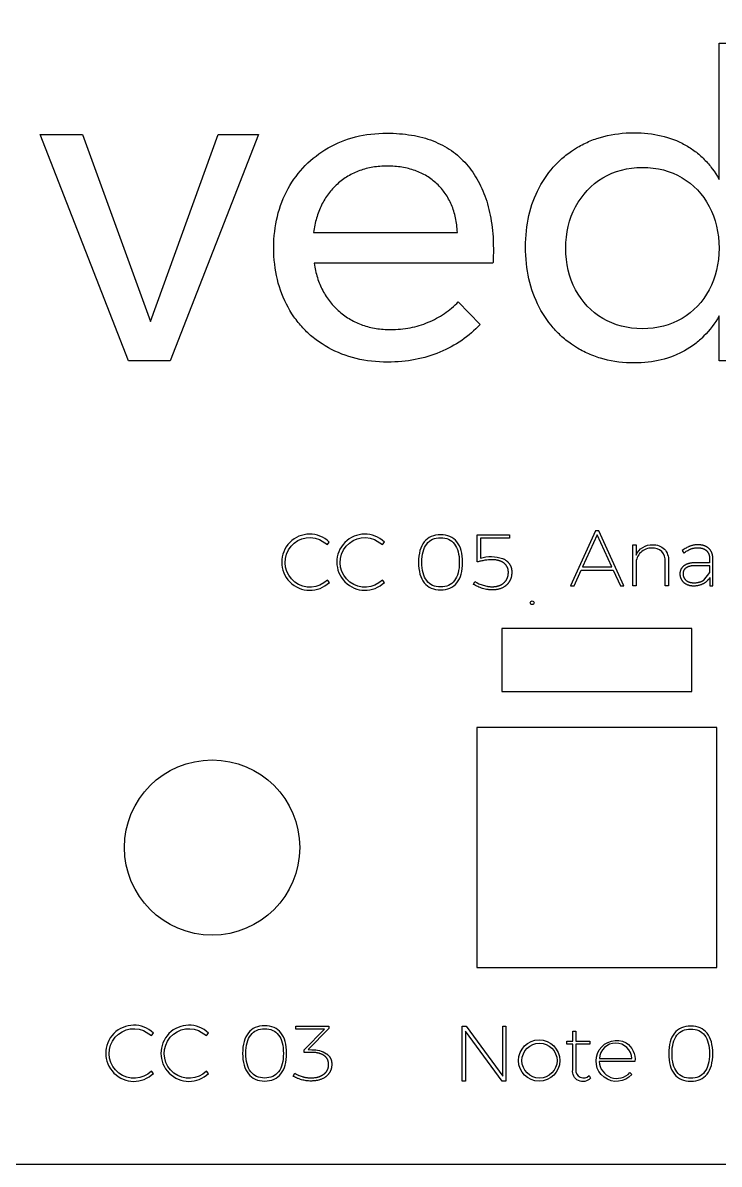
# Model space of a CAD drawing. Header units: millimetres. Extents: x -1043 to -744, y -1370 to -1206.
# Drawn here: x -864.03 to -836.22, y -1370.34 to -1324.73 of the extents above; entities that cross this region are included whole.
import ezdxf

# ---------------------------------------------------------------- set-up
doc = ezdxf.new("R2010")
doc.units = ezdxf.units.MM
doc.header["$MEASUREMENT"] = 0
doc.layers.add('Electronics$CUT3', color=178, linetype='Continuous', true_color=0x000000)
doc.layers.add('Electronics$ENGRAVE1', color=5, linetype='Continuous', true_color=0x0000ff)

msp = doc.modelspace()

# ---------------------------------------------------------------- linework, layer by layer
at = {"layer": 'Electronics$CUT3'}
msp.add_lwpolyline([(-1043.298, -1226.5), (-1043.298, -1350.336, 0.414214), (-1023.298, -1370.336), (-764.298, -1370.336, 0.414214), (-744.298, -1350.336), (-744.298, -1226.5, 0.414214), (-764.298, -1206.5), (-771.298, -1206.5, 0.414214), (-781.298, -1216.5, -0.414214), (-791.298, -1226.5), (-996.298, -1226.5, -0.414214), (-1006.298, -1216.5, 0.414214), (-1016.298, -1206.5), (-1023.298, -1206.5, 0.414214)], format="xyb", close=True, dxfattribs=at)
msp.add_lwpolyline([(-1043.298, -1226.5), (-1043.298, -1350.336, 0.414214), (-1023.298, -1370.336), (-764.298, -1370.336, 0.414214), (-744.298, -1350.336), (-744.298, -1226.5, 0.414214), (-764.298, -1206.5), (-771.298, -1206.5, 0.414214), (-781.298, -1216.5, -0.414214), (-791.298, -1226.5), (-996.298, -1226.5, -0.414214), (-1006.298, -1216.5, 0.414214), (-1016.298, -1206.5), (-1023.298, -1206.5, 0.414214)], format="xyb", close=True, dxfattribs=at)
for points in [[(-844.899, -1351.445), (-837.311, -1351.445), (-837.311, -1348.937), (-844.899, -1348.937)], [(-845.9, -1362.478), (-836.311, -1362.478), (-836.311, -1352.89), (-845.9, -1352.89)]]:
    msp.add_lwpolyline(points, close=True, dxfattribs=at)
for centre, radius in [((-843.691, -1347.902, -12.989), 0.0755), ((-856.472, -1357.684), 3.5)]:
    msp.add_circle(centre, radius, dxfattribs=at)
at = {"layer": 'Electronics$ENGRAVE1'}
msp.add_lwpolyline([(-834.636, -1338.234), (-836.226, -1338.234), (-836.226, -1336.439), (-836.292, -1336.551), (-836.36, -1336.659), (-836.431, -1336.764), (-836.505, -1336.866), (-836.581, -1336.965), (-836.66, -1337.06), (-836.742, -1337.152), (-836.827, -1337.241), (-836.914, -1337.326), (-836.959, -1337.368), (-837.004, -1337.408), (-837.05, -1337.448), (-837.097, -1337.487), (-837.145, -1337.525), (-837.193, -1337.563), (-837.291, -1337.635), (-837.392, -1337.704), (-837.496, -1337.77), (-837.603, -1337.833), (-837.657, -1337.863), (-837.712, -1337.892), (-837.767, -1337.92), (-837.823, -1337.947), (-837.879, -1337.973), (-837.936, -1337.998), (-838.052, -1338.046), (-838.17, -1338.09), (-838.29, -1338.13), (-838.412, -1338.166), (-838.536, -1338.198), (-838.663, -1338.227), (-838.792, -1338.251), (-838.923, -1338.272), (-839.056, -1338.289), (-839.192, -1338.303), (-839.33, -1338.312), (-839.469, -1338.318), (-839.611, -1338.32), (-839.771, -1338.318), (-839.927, -1338.311), (-840.082, -1338.299), (-840.234, -1338.283), (-840.384, -1338.262), (-840.531, -1338.237), (-840.676, -1338.207), (-840.819, -1338.172), (-840.959, -1338.133), (-841.029, -1338.112), (-841.097, -1338.089), (-841.166, -1338.066), (-841.233, -1338.041), (-841.3, -1338.015), (-841.367, -1337.988), (-841.432, -1337.96), (-841.498, -1337.93), (-841.562, -1337.9), (-841.626, -1337.868), (-841.69, -1337.835), (-841.753, -1337.801), (-841.815, -1337.766), (-841.877, -1337.73), (-841.998, -1337.654), (-842.116, -1337.575), (-842.23, -1337.493), (-842.286, -1337.45), (-842.341, -1337.406), (-842.395, -1337.362), (-842.449, -1337.316), (-842.501, -1337.27), (-842.553, -1337.223), (-842.604, -1337.175), (-842.654, -1337.126), (-842.703, -1337.076), (-842.751, -1337.025), (-842.798, -1336.973), (-842.845, -1336.92), (-842.891, -1336.867), (-842.935, -1336.812), (-843.023, -1336.701), (-843.106, -1336.586), (-843.187, -1336.467), (-843.264, -1336.344), (-843.337, -1336.218), (-843.407, -1336.089), (-843.473, -1335.956), (-843.535, -1335.821), (-843.593, -1335.684), (-843.646, -1335.544), (-843.696, -1335.402), (-843.741, -1335.258), (-843.781, -1335.111), (-843.817, -1334.962), (-843.85, -1334.811), (-843.877, -1334.657), (-843.901, -1334.501), (-843.92, -1334.343), (-843.935, -1334.182), (-843.946, -1334.019), (-843.952, -1333.854), (-843.954, -1333.686), (-843.952, -1333.521), (-843.946, -1333.358), (-843.935, -1333.197), (-843.92, -1333.038), (-843.901, -1332.882), (-843.877, -1332.728), (-843.85, -1332.577), (-843.817, -1332.428), (-843.781, -1332.281), (-843.741, -1332.136), (-843.696, -1331.994), (-843.646, -1331.854), (-843.593, -1331.717), (-843.535, -1331.582), (-843.473, -1331.449), (-843.407, -1331.318), (-843.337, -1331.191), (-843.264, -1331.067), (-843.187, -1330.947), (-843.106, -1330.83), (-843.023, -1330.716), (-842.935, -1330.606), (-842.891, -1330.553), (-842.845, -1330.5), (-842.798, -1330.448), (-842.751, -1330.397), (-842.703, -1330.347), (-842.654, -1330.298), (-842.604, -1330.25), (-842.553, -1330.202), (-842.501, -1330.156), (-842.449, -1330.11), (-842.395, -1330.066), (-842.341, -1330.022), (-842.286, -1329.979), (-842.23, -1329.937), (-842.116, -1329.855), (-841.998, -1329.777), (-841.877, -1329.703), (-841.815, -1329.667), (-841.753, -1329.632), (-841.69, -1329.599), (-841.627, -1329.567), (-841.563, -1329.535), (-841.498, -1329.505), (-841.433, -1329.476), (-841.368, -1329.448), (-841.302, -1329.422), (-841.235, -1329.396), (-841.168, -1329.372), (-841.1, -1329.349), (-840.963, -1329.305), (-840.823, -1329.267), (-840.682, -1329.233), (-840.538, -1329.203), (-840.392, -1329.178), (-840.244, -1329.158), (-840.093, -1329.142), (-839.94, -1329.131), (-839.786, -1329.124), (-839.629, -1329.121), (-839.484, -1329.123), (-839.342, -1329.129), (-839.203, -1329.138), (-839.065, -1329.151), (-838.93, -1329.168), (-838.797, -1329.189), (-838.667, -1329.213), (-838.539, -1329.241), (-838.413, -1329.273), (-838.289, -1329.308), (-838.167, -1329.348), (-838.048, -1329.391), (-837.931, -1329.437), (-837.817, -1329.488), (-837.704, -1329.542), (-837.649, -1329.571), (-837.594, -1329.6), (-837.54, -1329.631), (-837.486, -1329.662), (-837.434, -1329.694), (-837.382, -1329.727), (-837.331, -1329.76), (-837.28, -1329.795), (-837.23, -1329.83), (-837.182, -1329.866), (-837.133, -1329.903), (-837.086, -1329.941), (-837.039, -1329.98), (-836.993, -1330.019), (-836.948, -1330.06), (-836.903, -1330.101), (-836.859, -1330.143), (-836.816, -1330.186), (-836.774, -1330.229), (-836.732, -1330.274), (-836.691, -1330.319), (-836.651, -1330.366), (-836.612, -1330.413), (-836.573, -1330.46), (-836.535, -1330.509), (-836.498, -1330.559), (-836.425, -1330.66), (-836.356, -1330.765), (-836.29, -1330.873), (-836.226, -1330.985), (-836.226, -1325.548), (-834.636, -1325.548)], dxfattribs=at)
for points in [[(-863.343, -1329.19), (-861.65, -1329.19), (-858.932, -1336.661), (-856.23, -1329.19), (-854.623, -1329.19), (-858.145, -1338.234), (-859.804, -1338.234)], [(-846.314, -1330.378), (-846.247, -1330.457), (-846.183, -1330.537), (-846.121, -1330.619), (-846.061, -1330.703), (-846.003, -1330.789), (-845.948, -1330.877), (-845.894, -1330.967), (-845.842, -1331.058), (-845.793, -1331.152), (-845.746, -1331.247), (-845.7, -1331.344), (-845.657, -1331.444), (-845.616, -1331.545), (-845.577, -1331.648), (-845.541, -1331.752), (-845.506, -1331.859), (-845.473, -1331.968), (-845.443, -1332.078), (-845.414, -1332.191), (-845.388, -1332.305), (-845.364, -1332.421), (-845.342, -1332.539), (-845.322, -1332.659), (-845.304, -1332.781), (-845.288, -1332.905), (-845.274, -1333.03), (-845.263, -1333.158), (-845.253, -1333.287), (-845.241, -1333.551), (-845.237, -1333.823), (-845.241, -1334.122), (-845.246, -1334.24), (-845.25, -1334.291), (-845.254, -1334.336), (-852.4, -1334.336), (-852.388, -1334.412), (-852.374, -1334.486), (-852.359, -1334.559), (-852.343, -1334.632), (-852.326, -1334.703), (-852.307, -1334.774), (-852.287, -1334.844), (-852.266, -1334.912), (-852.244, -1334.98), (-852.22, -1335.046), (-852.195, -1335.112), (-852.169, -1335.177), (-852.142, -1335.241), (-852.113, -1335.303), (-852.083, -1335.365), (-852.052, -1335.426), (-852.02, -1335.486), (-851.986, -1335.545), (-851.951, -1335.603), (-851.915, -1335.66), (-851.877, -1335.716), (-851.839, -1335.771), (-851.799, -1335.825), (-851.758, -1335.878), (-851.715, -1335.93), (-851.672, -1335.981), (-851.627, -1336.032), (-851.58, -1336.081), (-851.533, -1336.129), (-851.484, -1336.176), (-851.434, -1336.223), (-851.383, -1336.268), (-851.331, -1336.312), (-851.278, -1336.355), (-851.224, -1336.397), (-851.17, -1336.436), (-851.115, -1336.475), (-851.059, -1336.512), (-851.002, -1336.548), (-850.944, -1336.582), (-850.886, -1336.615), (-850.827, -1336.647), (-850.768, -1336.677), (-850.707, -1336.706), (-850.646, -1336.733), (-850.584, -1336.759), (-850.521, -1336.784), (-850.458, -1336.807), (-850.393, -1336.829), (-850.328, -1336.849), (-850.263, -1336.868), (-850.196, -1336.885), (-850.129, -1336.901), (-850.061, -1336.916), (-849.992, -1336.929), (-849.923, -1336.941), (-849.853, -1336.952), (-849.782, -1336.961), (-849.71, -1336.969), (-849.637, -1336.975), (-849.564, -1336.98), (-849.49, -1336.983), (-849.415, -1336.986), (-849.34, -1336.986), (-849.24, -1336.985), (-849.141, -1336.982), (-849.043, -1336.976), (-848.945, -1336.968), (-848.849, -1336.958), (-848.753, -1336.945), (-848.658, -1336.931), (-848.564, -1336.914), (-848.471, -1336.894), (-848.379, -1336.873), (-848.288, -1336.849), (-848.197, -1336.823), (-848.107, -1336.794), (-848.019, -1336.764), (-847.931, -1336.731), (-847.844, -1336.696), (-847.758, -1336.658), (-847.674, -1336.619), (-847.591, -1336.578), (-847.509, -1336.535), (-847.429, -1336.491), (-847.35, -1336.444), (-847.272, -1336.395), (-847.196, -1336.345), (-847.122, -1336.293), (-847.048, -1336.239), (-846.977, -1336.183), (-846.906, -1336.125), (-846.837, -1336.065), (-846.77, -1336.004), (-846.703, -1335.94), (-846.639, -1335.875), (-845.767, -1336.781), (-845.851, -1336.87), (-845.938, -1336.956), (-846.026, -1337.039), (-846.117, -1337.12), (-846.21, -1337.198), (-846.305, -1337.274), (-846.402, -1337.347), (-846.502, -1337.418), (-846.603, -1337.486), (-846.707, -1337.552), (-846.813, -1337.615), (-846.921, -1337.676), (-847.031, -1337.734), (-847.143, -1337.789), (-847.257, -1337.842), (-847.374, -1337.892), (-847.492, -1337.94), (-847.612, -1337.985), (-847.734, -1338.026), (-847.857, -1338.064), (-847.981, -1338.1), (-848.108, -1338.132), (-848.236, -1338.161), (-848.365, -1338.187), (-848.497, -1338.21), (-848.629, -1338.23), (-848.764, -1338.247), (-848.9, -1338.261), (-849.037, -1338.272), (-849.176, -1338.28), (-849.317, -1338.284), (-849.46, -1338.286), (-849.625, -1338.283), (-849.788, -1338.277), (-849.949, -1338.266), (-850.108, -1338.25), (-850.264, -1338.23), (-850.418, -1338.205), (-850.569, -1338.176), (-850.718, -1338.143), (-850.865, -1338.104), (-851.01, -1338.062), (-851.152, -1338.015), (-851.292, -1337.964), (-851.429, -1337.908), (-851.564, -1337.847), (-851.697, -1337.782), (-851.828, -1337.713), (-851.955, -1337.639), (-852.079, -1337.562), (-852.14, -1337.522), (-852.199, -1337.482), (-852.258, -1337.44), (-852.316, -1337.397), (-852.373, -1337.354), (-852.429, -1337.309), (-852.484, -1337.264), (-852.539, -1337.217), (-852.592, -1337.17), (-852.644, -1337.122), (-852.696, -1337.073), (-852.747, -1337.023), (-852.796, -1336.972), (-852.845, -1336.92), (-852.893, -1336.867), (-852.94, -1336.813), (-852.986, -1336.759), (-853.032, -1336.703), (-853.076, -1336.647), (-853.12, -1336.589), (-853.162, -1336.531), (-853.204, -1336.472), (-853.284, -1336.351), (-853.361, -1336.226), (-853.435, -1336.097), (-853.504, -1335.966), (-853.569, -1335.832), (-853.629, -1335.696), (-853.685, -1335.558), (-853.737, -1335.417), (-853.784, -1335.274), (-853.826, -1335.129), (-853.864, -1334.982), (-853.898, -1334.832), (-853.927, -1334.68), (-853.952, -1334.526), (-853.972, -1334.369), (-853.987, -1334.211), (-853.999, -1334.05), (-854.005, -1333.886), (-854.008, -1333.721), (-854.005, -1333.555), (-853.999, -1333.392), (-853.987, -1333.231), (-853.972, -1333.073), (-853.952, -1332.916), (-853.927, -1332.763), (-853.898, -1332.611), (-853.864, -1332.462), (-853.826, -1332.315), (-853.784, -1332.171), (-853.737, -1332.028), (-853.685, -1331.889), (-853.629, -1331.751), (-853.569, -1331.616), (-853.504, -1331.483), (-853.435, -1331.353), (-853.361, -1331.225), (-853.285, -1331.101), (-853.204, -1330.98), (-853.12, -1330.863), (-853.033, -1330.75), (-852.942, -1330.639), (-852.847, -1330.533), (-852.749, -1330.429), (-852.647, -1330.33), (-852.542, -1330.233), (-852.433, -1330.14), (-852.321, -1330.051), (-852.205, -1329.965), (-852.086, -1329.883), (-851.963, -1329.804), (-851.836, -1329.728), (-851.707, -1329.657), (-851.575, -1329.59), (-851.441, -1329.528), (-851.305, -1329.47), (-851.167, -1329.417), (-851.026, -1329.369), (-850.883, -1329.325), (-850.738, -1329.286), (-850.59, -1329.251), (-850.44, -1329.221), (-850.288, -1329.196), (-850.134, -1329.175), (-849.977, -1329.159), (-849.818, -1329.148), (-849.657, -1329.141), (-849.494, -1329.139), (-849.363, -1329.14), (-849.235, -1329.143), (-849.109, -1329.149), (-848.984, -1329.158), (-848.862, -1329.169), (-848.741, -1329.182), (-848.623, -1329.198), (-848.506, -1329.216), (-848.392, -1329.237), (-848.28, -1329.26), (-848.169, -1329.285), (-848.061, -1329.313), (-847.954, -1329.343), (-847.85, -1329.376), (-847.748, -1329.411), (-847.647, -1329.448), (-847.549, -1329.488), (-847.453, -1329.531), (-847.358, -1329.576), (-847.266, -1329.623), (-847.175, -1329.672), (-847.087, -1329.724), (-847.001, -1329.779), (-846.916, -1329.836), (-846.834, -1329.895), (-846.754, -1329.957), (-846.675, -1330.021), (-846.599, -1330.088), (-846.525, -1330.157), (-846.452, -1330.228), (-846.382, -1330.302)], [(-846.673, -1333.105), (-846.678, -1333.029), (-846.684, -1332.953), (-846.692, -1332.879), (-846.701, -1332.806), (-846.711, -1332.733), (-846.722, -1332.662), (-846.735, -1332.592), (-846.75, -1332.522), (-846.765, -1332.454), (-846.782, -1332.387), (-846.801, -1332.32), (-846.82, -1332.255), (-846.841, -1332.191), (-846.863, -1332.128), (-846.887, -1332.066), (-846.912, -1332.005), (-846.938, -1331.944), (-846.966, -1331.885), (-846.995, -1331.827), (-847.025, -1331.77), (-847.057, -1331.714), (-847.09, -1331.659), (-847.124, -1331.605), (-847.16, -1331.552), (-847.197, -1331.5), (-847.235, -1331.449), (-847.275, -1331.399), (-847.316, -1331.35), (-847.358, -1331.302), (-847.402, -1331.255), (-847.447, -1331.209), (-847.493, -1331.165), (-847.541, -1331.121), (-847.589, -1331.079), (-847.639, -1331.038), (-847.689, -1330.998), (-847.74, -1330.96), (-847.792, -1330.923), (-847.845, -1330.888), (-847.899, -1330.854), (-847.954, -1330.822), (-848.01, -1330.79), (-848.067, -1330.761), (-848.125, -1330.732), (-848.184, -1330.705), (-848.243, -1330.68), (-848.304, -1330.655), (-848.365, -1330.632), (-848.428, -1330.611), (-848.491, -1330.591), (-848.556, -1330.572), (-848.621, -1330.555), (-848.687, -1330.539), (-848.754, -1330.524), (-848.822, -1330.511), (-848.891, -1330.499), (-848.961, -1330.489), (-849.032, -1330.48), (-849.104, -1330.472), (-849.176, -1330.466), (-849.25, -1330.461), (-849.325, -1330.458), (-849.4, -1330.456), (-849.477, -1330.455), (-849.551, -1330.456), (-849.625, -1330.458), (-849.698, -1330.461), (-849.77, -1330.466), (-849.841, -1330.473), (-849.911, -1330.48), (-849.981, -1330.489), (-850.05, -1330.5), (-850.118, -1330.512), (-850.186, -1330.525), (-850.252, -1330.54), (-850.318, -1330.556), (-850.383, -1330.574), (-850.447, -1330.592), (-850.51, -1330.613), (-850.573, -1330.635), (-850.635, -1330.658), (-850.696, -1330.682), (-850.756, -1330.708), (-850.816, -1330.736), (-850.875, -1330.764), (-850.932, -1330.794), (-850.99, -1330.826), (-851.046, -1330.859), (-851.102, -1330.893), (-851.156, -1330.929), (-851.21, -1330.966), (-851.264, -1331.005), (-851.316, -1331.045), (-851.368, -1331.086), (-851.418, -1331.129), (-851.469, -1331.173), (-851.518, -1331.219), (-851.565, -1331.265), (-851.612, -1331.312), (-851.657, -1331.36), (-851.701, -1331.41), (-851.744, -1331.46), (-851.786, -1331.511), (-851.826, -1331.563), (-851.865, -1331.616), (-851.903, -1331.67), (-851.939, -1331.725), (-851.975, -1331.781), (-852.009, -1331.838), (-852.042, -1331.896), (-852.073, -1331.955), (-852.103, -1332.015), (-852.132, -1332.076), (-852.16, -1332.138), (-852.187, -1332.201), (-852.212, -1332.264), (-852.236, -1332.329), (-852.259, -1332.395), (-852.28, -1332.462), (-852.3, -1332.529), (-852.319, -1332.598), (-852.337, -1332.667), (-852.354, -1332.738), (-852.369, -1332.809), (-852.383, -1332.882), (-852.396, -1332.955), (-852.407, -1333.03), (-852.417, -1333.105)], [(-840.167, -1347.22), (-840.023, -1347.22), (-841.024, -1345.032), (-841.165, -1345.032), (-842.157, -1347.22), (-842.013, -1347.22), (-841.731, -1346.597), (-840.451, -1346.597)], [(-841.675, -1346.466), (-840.511, -1346.466), (-841.096, -1345.183)], [(-836.596, -1347.22), (-836.468, -1347.22), (-836.474, -1346.137), (-836.474, -1346.121), (-836.475, -1346.105), (-836.476, -1346.09), (-836.477, -1346.075), (-836.478, -1346.06), (-836.48, -1346.045), (-836.482, -1346.03), (-836.485, -1346.016), (-836.488, -1346.001), (-836.491, -1345.987), (-836.494, -1345.974), (-836.497, -1345.96), (-836.501, -1345.947), (-836.506, -1345.934), (-836.51, -1345.921), (-836.515, -1345.908), (-836.52, -1345.895), (-836.525, -1345.883), (-836.531, -1345.871), (-836.537, -1345.859), (-836.543, -1345.847), (-836.55, -1345.836), (-836.557, -1345.825), (-836.564, -1345.814), (-836.571, -1345.803), (-836.579, -1345.792), (-836.587, -1345.782), (-836.595, -1345.772), (-836.604, -1345.762), (-836.613, -1345.752), (-836.622, -1345.743), (-836.632, -1345.733), (-836.642, -1345.724), (-836.652, -1345.716), (-836.662, -1345.707), (-836.673, -1345.699), (-836.683, -1345.691), (-836.694, -1345.683), (-836.706, -1345.676), (-836.717, -1345.669), (-836.729, -1345.662), (-836.741, -1345.656), (-836.754, -1345.65), (-836.766, -1345.644), (-836.779, -1345.638), (-836.792, -1345.633), (-836.806, -1345.628), (-836.819, -1345.623), (-836.833, -1345.619), (-836.847, -1345.615), (-836.862, -1345.611), (-836.876, -1345.607), (-836.891, -1345.604), (-836.906, -1345.601), (-836.922, -1345.598), (-836.937, -1345.596), (-836.953, -1345.593), (-836.969, -1345.592), (-836.986, -1345.59), (-837.002, -1345.589), (-837.019, -1345.588), (-837.036, -1345.587), (-837.071, -1345.586), (-837.093, -1345.587), (-837.115, -1345.587), (-837.136, -1345.588), (-837.157, -1345.59), (-837.178, -1345.592), (-837.199, -1345.594), (-837.219, -1345.597), (-837.24, -1345.601), (-837.26, -1345.605), (-837.28, -1345.609), (-837.299, -1345.614), (-837.319, -1345.619), (-837.338, -1345.625), (-837.357, -1345.631), (-837.375, -1345.637), (-837.394, -1345.644), (-837.412, -1345.652), (-837.431, -1345.66), (-837.449, -1345.668), (-837.468, -1345.677), (-837.506, -1345.696), (-837.544, -1345.717), (-837.583, -1345.739), (-837.621, -1345.764), (-837.661, -1345.79), (-837.701, -1345.818), (-837.638, -1345.918), (-837.604, -1345.893), (-837.569, -1345.869), (-837.536, -1345.847), (-837.502, -1345.827), (-837.468, -1345.808), (-837.435, -1345.79), (-837.402, -1345.774), (-837.385, -1345.767), (-837.369, -1345.76), (-837.352, -1345.753), (-837.336, -1345.747), (-837.319, -1345.741), (-837.302, -1345.736), (-837.285, -1345.731), (-837.268, -1345.727), (-837.251, -1345.723), (-837.233, -1345.719), (-837.216, -1345.716), (-837.198, -1345.713), (-837.181, -1345.711), (-837.163, -1345.709), (-837.145, -1345.707), (-837.127, -1345.706), (-837.109, -1345.705), (-837.09, -1345.705), (-837.061, -1345.706), (-837.032, -1345.707), (-837.018, -1345.708), (-837.004, -1345.709), (-836.991, -1345.711), (-836.977, -1345.713), (-836.964, -1345.714), (-836.951, -1345.717), (-836.939, -1345.719), (-836.926, -1345.722), (-836.914, -1345.724), (-836.902, -1345.727), (-836.89, -1345.731), (-836.879, -1345.734), (-836.868, -1345.738), (-836.857, -1345.742), (-836.846, -1345.746), (-836.836, -1345.75), (-836.825, -1345.755), (-836.815, -1345.76), (-836.805, -1345.765), (-836.796, -1345.77), (-836.786, -1345.776), (-836.777, -1345.782), (-836.768, -1345.788), (-836.76, -1345.794), (-836.751, -1345.8), (-836.743, -1345.807), (-836.735, -1345.814), (-836.727, -1345.821), (-836.72, -1345.828), (-836.712, -1345.836), (-836.705, -1345.844), (-836.699, -1345.851), (-836.692, -1345.86), (-836.686, -1345.868), (-836.68, -1345.876), (-836.674, -1345.885), (-836.668, -1345.894), (-836.663, -1345.903), (-836.657, -1345.912), (-836.652, -1345.921), (-836.648, -1345.931), (-836.643, -1345.94), (-836.639, -1345.95), (-836.635, -1345.96), (-836.631, -1345.971), (-836.628, -1345.981), (-836.624, -1345.992), (-836.621, -1346.002), (-836.618, -1346.013), (-836.616, -1346.025), (-836.613, -1346.036), (-836.611, -1346.048), (-836.609, -1346.059), (-836.607, -1346.071), (-836.606, -1346.083), (-836.605, -1346.096), (-836.604, -1346.108), (-836.603, -1346.121), (-836.602, -1346.134), (-836.602, -1346.147), (-836.602, -1346.306), (-837.181, -1346.306), (-837.216, -1346.307), (-837.25, -1346.308), (-837.282, -1346.31), (-837.314, -1346.313), (-837.345, -1346.318), (-837.376, -1346.323), (-837.39, -1346.325), (-837.405, -1346.329), (-837.419, -1346.332), (-837.433, -1346.335), (-837.447, -1346.339), (-837.46, -1346.343), (-837.474, -1346.347), (-837.487, -1346.352), (-837.499, -1346.357), (-837.512, -1346.362), (-837.524, -1346.367), (-837.537, -1346.372), (-837.549, -1346.378), (-837.56, -1346.384), (-837.572, -1346.39), (-837.583, -1346.396), (-837.594, -1346.403), (-837.605, -1346.409), (-837.615, -1346.416), (-837.625, -1346.423), (-837.635, -1346.431), (-837.645, -1346.438), (-837.654, -1346.446), (-837.664, -1346.454), (-837.672, -1346.462), (-837.681, -1346.471), (-837.689, -1346.479), (-837.697, -1346.488), (-837.704, -1346.496), (-837.711, -1346.505), (-837.718, -1346.514), (-837.725, -1346.524), (-837.731, -1346.533), (-837.737, -1346.543), (-837.742, -1346.552), (-837.747, -1346.562), (-837.752, -1346.572), (-837.757, -1346.583), (-837.761, -1346.593), (-837.765, -1346.604), (-837.769, -1346.615), (-837.772, -1346.626), (-837.775, -1346.637), (-837.778, -1346.648), (-837.78, -1346.659), (-837.782, -1346.671), (-837.784, -1346.683), (-837.786, -1346.695), (-837.787, -1346.707), (-837.788, -1346.719), (-837.788, -1346.732), (-837.788, -1346.744), (-837.788, -1346.761), (-837.787, -1346.778), (-837.786, -1346.795), (-837.784, -1346.811), (-837.782, -1346.827), (-837.779, -1346.843), (-837.777, -1346.851), (-837.775, -1346.859), (-837.773, -1346.867), (-837.771, -1346.875), (-837.769, -1346.882), (-837.767, -1346.89), (-837.764, -1346.897), (-837.762, -1346.905), (-837.759, -1346.912), (-837.756, -1346.92), (-837.753, -1346.927), (-837.75, -1346.934), (-837.747, -1346.941), (-837.744, -1346.948), (-837.74, -1346.955), (-837.737, -1346.962), (-837.733, -1346.969), (-837.729, -1346.976), (-837.725, -1346.983), (-837.721, -1346.99), (-837.712, -1347.003), (-837.708, -1347.01), (-837.703, -1347.016), (-837.698, -1347.023), (-837.694, -1347.029), (-837.689, -1347.035), (-837.684, -1347.041), (-837.679, -1347.047), (-837.673, -1347.053), (-837.668, -1347.059), (-837.663, -1347.064), (-837.657, -1347.07), (-837.652, -1347.076), (-837.64, -1347.087), (-837.628, -1347.097), (-837.615, -1347.107), (-837.602, -1347.117), (-837.589, -1347.126), (-837.575, -1347.135), (-837.561, -1347.144), (-837.547, -1347.152), (-837.532, -1347.16), (-837.516, -1347.168), (-837.5, -1347.175), (-837.484, -1347.182), (-837.468, -1347.188), (-837.452, -1347.193), (-837.435, -1347.199), (-837.418, -1347.203), (-837.4, -1347.207), (-837.382, -1347.211), (-837.364, -1347.214), (-837.346, -1347.217), (-837.327, -1347.219), (-837.308, -1347.221), (-837.289, -1347.222), (-837.27, -1347.223), (-837.25, -1347.223), (-837.223, -1347.223), (-837.197, -1347.222), (-837.171, -1347.22), (-837.145, -1347.218), (-837.12, -1347.215), (-837.095, -1347.212), (-837.07, -1347.208), (-837.046, -1347.203), (-837.022, -1347.198), (-836.999, -1347.192), (-836.976, -1347.185), (-836.953, -1347.178), (-836.931, -1347.17), (-836.909, -1347.162), (-836.888, -1347.153), (-836.867, -1347.143), (-836.856, -1347.138), (-836.846, -1347.133), (-836.836, -1347.128), (-836.826, -1347.122), (-836.816, -1347.116), (-836.806, -1347.11), (-836.796, -1347.104), (-836.787, -1347.098), (-836.778, -1347.092), (-836.768, -1347.085), (-836.759, -1347.078), (-836.75, -1347.071), (-836.742, -1347.064), (-836.733, -1347.057), (-836.724, -1347.05), (-836.716, -1347.042), (-836.708, -1347.034), (-836.699, -1347.026), (-836.691, -1347.018), (-836.684, -1347.01), (-836.676, -1347.001), (-836.668, -1346.993), (-836.661, -1346.984), (-836.653, -1346.975), (-836.646, -1346.966), (-836.639, -1346.957), (-836.625, -1346.938), (-836.612, -1346.918), (-836.599, -1346.898)], [(-836.834, -1347.001), (-836.599, -1346.688), (-836.599, -1346.422), (-837.169, -1346.422), (-837.198, -1346.422), (-837.227, -1346.423), (-837.255, -1346.425), (-837.282, -1346.427), (-837.308, -1346.43), (-837.333, -1346.433), (-837.357, -1346.437), (-837.381, -1346.442), (-837.392, -1346.445), (-837.403, -1346.448), (-837.414, -1346.451), (-837.425, -1346.454), (-837.436, -1346.457), (-837.446, -1346.46), (-837.456, -1346.464), (-837.466, -1346.468), (-837.475, -1346.472), (-837.485, -1346.476), (-837.494, -1346.48), (-837.503, -1346.484), (-837.511, -1346.489), (-837.52, -1346.493), (-837.528, -1346.498), (-837.536, -1346.503), (-837.544, -1346.508), (-837.552, -1346.514), (-837.559, -1346.519), (-837.566, -1346.525), (-837.573, -1346.531), (-837.579, -1346.536), (-837.586, -1346.542), (-837.592, -1346.549), (-837.597, -1346.555), (-837.603, -1346.561), (-837.608, -1346.568), (-837.613, -1346.575), (-837.618, -1346.582), (-837.623, -1346.589), (-837.627, -1346.596), (-837.631, -1346.603), (-837.635, -1346.611), (-837.639, -1346.619), (-837.642, -1346.626), (-837.645, -1346.634), (-837.648, -1346.642), (-837.651, -1346.651), (-837.653, -1346.659), (-837.655, -1346.668), (-837.657, -1346.676), (-837.659, -1346.685), (-837.66, -1346.694), (-837.661, -1346.703), (-837.662, -1346.712), (-837.662, -1346.722), (-837.663, -1346.731), (-837.663, -1346.741), (-837.663, -1346.751), (-837.663, -1346.761), (-837.662, -1346.771), (-837.661, -1346.781), (-837.66, -1346.79), (-837.659, -1346.8), (-837.657, -1346.809), (-837.656, -1346.819), (-837.654, -1346.828), (-837.652, -1346.837), (-837.649, -1346.846), (-837.646, -1346.854), (-837.644, -1346.863), (-837.641, -1346.872), (-837.637, -1346.88), (-837.634, -1346.888), (-837.63, -1346.896), (-837.626, -1346.904), (-837.622, -1346.912), (-837.617, -1346.92), (-837.612, -1346.928), (-837.607, -1346.935), (-837.602, -1346.943), (-837.597, -1346.95), (-837.591, -1346.957), (-837.585, -1346.964), (-837.579, -1346.971), (-837.573, -1346.978), (-837.567, -1346.985), (-837.56, -1346.991), (-837.553, -1346.998), (-837.546, -1347.004), (-837.538, -1347.01), (-837.531, -1347.016), (-837.523, -1347.022), (-837.515, -1347.027), (-837.507, -1347.033), (-837.499, -1347.038), (-837.49, -1347.043), (-837.482, -1347.048), (-837.473, -1347.052), (-837.464, -1347.057), (-837.455, -1347.061), (-837.446, -1347.065), (-837.437, -1347.069), (-837.428, -1347.072), (-837.418, -1347.076), (-837.408, -1347.079), (-837.398, -1347.082), (-837.388, -1347.085), (-837.378, -1347.088), (-837.368, -1347.09), (-837.357, -1347.092), (-837.347, -1347.094), (-837.336, -1347.096), (-837.325, -1347.098), (-837.314, -1347.099), (-837.302, -1347.101), (-837.291, -1347.102), (-837.279, -1347.103), (-837.255, -1347.104), (-837.231, -1347.104), (-837.202, -1347.104), (-837.174, -1347.103), (-837.146, -1347.101), (-837.118, -1347.098), (-837.091, -1347.094), (-837.065, -1347.09), (-837.04, -1347.084), (-837.027, -1347.081), (-837.014, -1347.078), (-837.002, -1347.075), (-836.99, -1347.071), (-836.978, -1347.068), (-836.966, -1347.064), (-836.954, -1347.06), (-836.942, -1347.055), (-836.931, -1347.051), (-836.92, -1347.046), (-836.908, -1347.041), (-836.897, -1347.036), (-836.886, -1347.031), (-836.875, -1347.025), (-836.865, -1347.019), (-836.854, -1347.013), (-836.844, -1347.007)], [(-844.864, -1364.826), (-844.735, -1364.826), (-844.735, -1367.014), (-844.889, -1367.014), (-846.347, -1365.023), (-846.347, -1367.014), (-846.478, -1367.014), (-846.478, -1364.826), (-846.325, -1364.826), (-844.864, -1366.82)]]:
    msp.add_lwpolyline(points, close=True, dxfattribs=at)
for points in [[(-852.184, -1345.375), (-851.868, -1345.575), (-851.79, -1345.475, 2.359226), (-851.787, -1347.087), (-851.868, -1346.996, -1.864699)], [(-849.984, -1345.375), (-849.668, -1345.575), (-849.59, -1345.475, 2.359226), (-849.587, -1347.087), (-849.668, -1346.996, -1.864699)], [(-844.868, -1346.132), (-844.846, -1346.142), (-844.825, -1346.153), (-844.805, -1346.164), (-844.785, -1346.175), (-844.766, -1346.187), (-844.748, -1346.2), (-844.73, -1346.213), (-844.721, -1346.219), (-844.712, -1346.226), (-844.704, -1346.233), (-844.696, -1346.24), (-844.688, -1346.247), (-844.68, -1346.255), (-844.672, -1346.262), (-844.664, -1346.27), (-844.657, -1346.277), (-844.65, -1346.285), (-844.643, -1346.293), (-844.636, -1346.301), (-844.629, -1346.309), (-844.622, -1346.317), (-844.616, -1346.326), (-844.609, -1346.334), (-844.603, -1346.343), (-844.597, -1346.351), (-844.591, -1346.36), (-844.585, -1346.369), (-844.58, -1346.378), (-844.575, -1346.387), (-844.57, -1346.396), (-844.565, -1346.406), (-844.56, -1346.415), (-844.555, -1346.425), (-844.551, -1346.434), (-844.547, -1346.444), (-844.543, -1346.453), (-844.539, -1346.463), (-844.535, -1346.473), (-844.532, -1346.483), (-844.529, -1346.493), (-844.525, -1346.503), (-844.523, -1346.513), (-844.52, -1346.524), (-844.517, -1346.534), (-844.515, -1346.545), (-844.513, -1346.555), (-844.511, -1346.566), (-844.509, -1346.576), (-844.508, -1346.587), (-844.506, -1346.598), (-844.505, -1346.609), (-844.503, -1346.631), (-844.502, -1346.654), (-844.502, -1346.677), (-844.502, -1346.703), (-844.503, -1346.729), (-844.505, -1346.755), (-844.508, -1346.78), (-844.511, -1346.805), (-844.515, -1346.829), (-844.52, -1346.853), (-844.526, -1346.877), (-844.532, -1346.9), (-844.536, -1346.912), (-844.539, -1346.923), (-844.543, -1346.935), (-844.547, -1346.946), (-844.552, -1346.957), (-844.556, -1346.968), (-844.561, -1346.979), (-844.566, -1346.99), (-844.571, -1347), (-844.576, -1347.011), (-844.581, -1347.021), (-844.587, -1347.032), (-844.593, -1347.042), (-844.599, -1347.052), (-844.605, -1347.063), (-844.611, -1347.072), (-844.617, -1347.082), (-844.624, -1347.092), (-844.631, -1347.101), (-844.638, -1347.111), (-844.645, -1347.12), (-844.652, -1347.129), (-844.659, -1347.138), (-844.667, -1347.147), (-844.675, -1347.155), (-844.683, -1347.164), (-844.691, -1347.172), (-844.699, -1347.18), (-844.707, -1347.188), (-844.716, -1347.196), (-844.724, -1347.204), (-844.733, -1347.212), (-844.742, -1347.219), (-844.751, -1347.226), (-844.76, -1347.234), (-844.77, -1347.241), (-844.779, -1347.248), (-844.789, -1347.254), (-844.799, -1347.261), (-844.809, -1347.267), (-844.829, -1347.28), (-844.851, -1347.292), (-844.872, -1347.303), (-844.895, -1347.313), (-844.918, -1347.323), (-844.941, -1347.333), (-844.965, -1347.341), (-844.989, -1347.349), (-845.014, -1347.356), (-845.039, -1347.363), (-845.064, -1347.368), (-845.091, -1347.374), (-845.117, -1347.378), (-845.144, -1347.382), (-845.172, -1347.385), (-845.2, -1347.387), (-845.229, -1347.389), (-845.258, -1347.39), (-845.287, -1347.39), (-845.309, -1347.39), (-845.332, -1347.389), (-845.355, -1347.388), (-845.378, -1347.387), (-845.401, -1347.384), (-845.424, -1347.382), (-845.448, -1347.379), (-845.471, -1347.375), (-845.495, -1347.371), (-845.519, -1347.367), (-845.568, -1347.356), (-845.617, -1347.344), (-845.667, -1347.329), (-845.717, -1347.314), (-845.766, -1347.296), (-845.813, -1347.278), (-845.859, -1347.259), (-845.904, -1347.238), (-845.948, -1347.216), (-845.991, -1347.193), (-846.032, -1347.168), (-845.972, -1347.056), (-845.954, -1347.067), (-845.935, -1347.078), (-845.916, -1347.089), (-845.897, -1347.1), (-845.877, -1347.111), (-845.857, -1347.121), (-845.816, -1347.14), (-845.774, -1347.158), (-845.731, -1347.175), (-845.686, -1347.191), (-845.641, -1347.206), (-845.595, -1347.219), (-845.55, -1347.23), (-845.505, -1347.24), (-845.483, -1347.244), (-845.462, -1347.248), (-845.44, -1347.251), (-845.418, -1347.254), (-845.397, -1347.257), (-845.376, -1347.259), (-845.355, -1347.26), (-845.334, -1347.261), (-845.314, -1347.262), (-845.293, -1347.262), (-845.257, -1347.261), (-845.239, -1347.261), (-845.221, -1347.26), (-845.203, -1347.258), (-845.186, -1347.257), (-845.169, -1347.255), (-845.152, -1347.252), (-845.135, -1347.25), (-845.119, -1347.247), (-845.103, -1347.244), (-845.087, -1347.24), (-845.071, -1347.236), (-845.056, -1347.232), (-845.041, -1347.228), (-845.026, -1347.223), (-845.011, -1347.218), (-844.996, -1347.213), (-844.982, -1347.207), (-844.968, -1347.201), (-844.954, -1347.195), (-844.941, -1347.188), (-844.927, -1347.181), (-844.914, -1347.174), (-844.901, -1347.167), (-844.889, -1347.159), (-844.876, -1347.151), (-844.864, -1347.142), (-844.852, -1347.134), (-844.84, -1347.125), (-844.829, -1347.115), (-844.818, -1347.106), (-844.807, -1347.096), (-844.796, -1347.086), (-844.786, -1347.075), (-844.776, -1347.065), (-844.766, -1347.054), (-844.757, -1347.043), (-844.748, -1347.032), (-844.74, -1347.021), (-844.731, -1347.009), (-844.724, -1346.997), (-844.716, -1346.985), (-844.709, -1346.973), (-844.702, -1346.96), (-844.696, -1346.948), (-844.69, -1346.935), (-844.684, -1346.922), (-844.678, -1346.908), (-844.673, -1346.895), (-844.669, -1346.881), (-844.664, -1346.867), (-844.66, -1346.853), (-844.657, -1346.839), (-844.653, -1346.824), (-844.65, -1346.809), (-844.648, -1346.794), (-844.646, -1346.779), (-844.644, -1346.764), (-844.642, -1346.748), (-844.641, -1346.732), (-844.64, -1346.716), (-844.639, -1346.7), (-844.639, -1346.683), (-844.639, -1346.669), (-844.64, -1346.655), (-844.641, -1346.641), (-844.642, -1346.627), (-844.644, -1346.614), (-844.645, -1346.601), (-844.648, -1346.588), (-844.65, -1346.575), (-844.653, -1346.562), (-844.657, -1346.549), (-844.66, -1346.537), (-844.664, -1346.525), (-844.668, -1346.513), (-844.673, -1346.501), (-844.678, -1346.489), (-844.683, -1346.478), (-844.689, -1346.466), (-844.695, -1346.455), (-844.702, -1346.444), (-844.708, -1346.434), (-844.715, -1346.423), (-844.723, -1346.413), (-844.731, -1346.402), (-844.739, -1346.392), (-844.747, -1346.383), (-844.756, -1346.373), (-844.765, -1346.363), (-844.775, -1346.354), (-844.784, -1346.345), (-844.795, -1346.336), (-844.805, -1346.327), (-844.816, -1346.319), (-844.827, -1346.31), (-844.839, -1346.302), (-844.85, -1346.294), (-844.862, -1346.287), (-844.874, -1346.279), (-844.887, -1346.272), (-844.9, -1346.266), (-844.912, -1346.259), (-844.926, -1346.253), (-844.939, -1346.247), (-844.953, -1346.241), (-844.967, -1346.236), (-844.981, -1346.23), (-844.995, -1346.225), (-845.01, -1346.221), (-845.025, -1346.216), (-845.04, -1346.212), (-845.055, -1346.208), (-845.071, -1346.205), (-845.087, -1346.202), (-845.103, -1346.199), (-845.119, -1346.196), (-845.136, -1346.193), (-845.153, -1346.191), (-845.187, -1346.187), (-845.223, -1346.185), (-845.259, -1346.183), (-845.296, -1346.182), (-845.327, -1346.183), (-845.359, -1346.184), (-845.392, -1346.186), (-845.427, -1346.189), (-845.501, -1346.197), (-845.581, -1346.207), (-845.662, -1346.221), (-845.701, -1346.228), (-845.738, -1346.236), (-845.775, -1346.245), (-845.811, -1346.254), (-845.845, -1346.263), (-845.879, -1346.273), (-845.879, -1345.194), (-844.589, -1345.194), (-844.589, -1345.322), (-845.753, -1345.322), (-845.753, -1346.117, -0.150621)], [(-838.409, -1345.757, -0.202367), (-838.242, -1346.225), (-838.242, -1347.22), (-838.373, -1347.22), (-838.373, -1346.25, 0.470588), (-838.905, -1345.718, 0.426638), (-839.541, -1346.337), (-839.541, -1347.22), (-839.672, -1347.22), (-839.672, -1345.589), (-839.541, -1345.589), (-839.541, -1346.006, -0.319132), (-838.874, -1345.586, -0.207725)], [(-859.21, -1364.998), (-858.894, -1365.199), (-858.816, -1365.098, 2.359226), (-858.813, -1366.71), (-858.894, -1366.619, -1.864699)], [(-857.01, -1364.998), (-856.694, -1365.199), (-856.616, -1365.098, 2.359226), (-856.613, -1366.71), (-856.694, -1366.619, -1.864699)], [(-851.906, -1365.921), (-851.893, -1365.931), (-851.88, -1365.941), (-851.868, -1365.951), (-851.856, -1365.962), (-851.844, -1365.972), (-851.833, -1365.983), (-851.822, -1365.994), (-851.812, -1366.005), (-851.802, -1366.017), (-851.792, -1366.028), (-851.783, -1366.04), (-851.775, -1366.052), (-851.766, -1366.065), (-851.759, -1366.077), (-851.751, -1366.09), (-851.744, -1366.103), (-851.738, -1366.116), (-851.732, -1366.13), (-851.726, -1366.143), (-851.721, -1366.157), (-851.716, -1366.171), (-851.711, -1366.186), (-851.707, -1366.2), (-851.704, -1366.215), (-851.701, -1366.23), (-851.698, -1366.245), (-851.696, -1366.26), (-851.694, -1366.276), (-851.692, -1366.292), (-851.691, -1366.308), (-851.691, -1366.324), (-851.69, -1366.341), (-851.691, -1366.365), (-851.692, -1366.389), (-851.694, -1366.413), (-851.697, -1366.437), (-851.698, -1366.448), (-851.7, -1366.46), (-851.702, -1366.471), (-851.704, -1366.482), (-851.707, -1366.494), (-851.709, -1366.505), (-851.712, -1366.516), (-851.715, -1366.527), (-851.719, -1366.538), (-851.722, -1366.549), (-851.726, -1366.559), (-851.729, -1366.57), (-851.733, -1366.581), (-851.738, -1366.591), (-851.742, -1366.602), (-851.747, -1366.612), (-851.751, -1366.622), (-851.756, -1366.632), (-851.762, -1366.642), (-851.767, -1366.652), (-851.773, -1366.662), (-851.778, -1366.672), (-851.784, -1366.682), (-851.79, -1366.691), (-851.797, -1366.701), (-851.803, -1366.71), (-851.81, -1366.719), (-851.817, -1366.729), (-851.824, -1366.738), (-851.831, -1366.746), (-851.838, -1366.755), (-851.846, -1366.764), (-851.854, -1366.772), (-851.862, -1366.78), (-851.87, -1366.789), (-851.878, -1366.797), (-851.886, -1366.805), (-851.895, -1366.812), (-851.904, -1366.82), (-851.913, -1366.827), (-851.922, -1366.835), (-851.931, -1366.842), (-851.94, -1366.849), (-851.95, -1366.856), (-851.97, -1366.87), (-851.99, -1366.883), (-852.011, -1366.895), (-852.033, -1366.907), (-852.055, -1366.918), (-852.078, -1366.929), (-852.102, -1366.939), (-852.126, -1366.949), (-852.151, -1366.958), (-852.176, -1366.966), (-852.202, -1366.974), (-852.228, -1366.981), (-852.255, -1366.987), (-852.283, -1366.992), (-852.31, -1366.997), (-852.339, -1367.002), (-852.368, -1367.005), (-852.397, -1367.008), (-852.427, -1367.011), (-852.457, -1367.012), (-852.488, -1367.013), (-852.52, -1367.014), (-852.567, -1367.013), (-852.615, -1367.01), (-852.663, -1367.006), (-852.71, -1367), (-852.758, -1366.993), (-852.805, -1366.984), (-852.852, -1366.973), (-852.9, -1366.96), (-852.946, -1366.947), (-852.992, -1366.931), (-853.035, -1366.915), (-853.057, -1366.907), (-853.078, -1366.898), (-853.098, -1366.889), (-853.119, -1366.879), (-853.139, -1366.87), (-853.158, -1366.859), (-853.178, -1366.849), (-853.196, -1366.839), (-853.215, -1366.828), (-853.233, -1366.816), (-853.171, -1366.704), (-853.154, -1366.714), (-853.137, -1366.724), (-853.12, -1366.734), (-853.102, -1366.744), (-853.085, -1366.753), (-853.066, -1366.762), (-853.048, -1366.771), (-853.029, -1366.78), (-853.01, -1366.788), (-852.991, -1366.796), (-852.951, -1366.811), (-852.911, -1366.825), (-852.869, -1366.838), (-852.847, -1366.844), (-852.826, -1366.85), (-852.804, -1366.855), (-852.783, -1366.86), (-852.761, -1366.865), (-852.74, -1366.869), (-852.718, -1366.873), (-852.697, -1366.876), (-852.675, -1366.879), (-852.654, -1366.881), (-852.632, -1366.884), (-852.61, -1366.885), (-852.588, -1366.887), (-852.566, -1366.888), (-852.545, -1366.888), (-852.523, -1366.888), (-852.483, -1366.888), (-852.444, -1366.886), (-852.405, -1366.883), (-852.369, -1366.879), (-852.35, -1366.877), (-852.333, -1366.874), (-852.315, -1366.871), (-852.298, -1366.868), (-852.281, -1366.864), (-852.264, -1366.86), (-852.248, -1366.856), (-852.231, -1366.852), (-852.215, -1366.847), (-852.2, -1366.842), (-852.184, -1366.837), (-852.169, -1366.831), (-852.154, -1366.825), (-852.14, -1366.819), (-852.125, -1366.812), (-852.111, -1366.806), (-852.097, -1366.799), (-852.084, -1366.791), (-852.07, -1366.784), (-852.057, -1366.776), (-852.045, -1366.768), (-852.032, -1366.759), (-852.02, -1366.75), (-852.008, -1366.741), (-851.996, -1366.732), (-851.985, -1366.723), (-851.974, -1366.713), (-851.964, -1366.703), (-851.953, -1366.693), (-851.944, -1366.683), (-851.934, -1366.673), (-851.925, -1366.662), (-851.916, -1366.651), (-851.908, -1366.64), (-851.9, -1366.629), (-851.893, -1366.618), (-851.885, -1366.606), (-851.879, -1366.595), (-851.872, -1366.583), (-851.866, -1366.571), (-851.86, -1366.559), (-851.855, -1366.546), (-851.85, -1366.534), (-851.845, -1366.521), (-851.841, -1366.508), (-851.837, -1366.495), (-851.834, -1366.481), (-851.83, -1366.468), (-851.828, -1366.454), (-851.825, -1366.44), (-851.823, -1366.426), (-851.822, -1366.412), (-851.82, -1366.398), (-851.819, -1366.383), (-851.819, -1366.368), (-851.819, -1366.353), (-851.819, -1366.339), (-851.819, -1366.324), (-851.82, -1366.31), (-851.822, -1366.296), (-851.823, -1366.282), (-851.825, -1366.268), (-851.828, -1366.255), (-851.83, -1366.242), (-851.833, -1366.229), (-851.837, -1366.216), (-851.841, -1366.203), (-851.845, -1366.191), (-851.849, -1366.179), (-851.854, -1366.167), (-851.86, -1366.155), (-851.865, -1366.144), (-851.871, -1366.133), (-851.878, -1366.122), (-851.884, -1366.111), (-851.891, -1366.101), (-851.899, -1366.09), (-851.907, -1366.08), (-851.915, -1366.07), (-851.923, -1366.061), (-851.932, -1366.051), (-851.942, -1366.042), (-851.951, -1366.033), (-851.961, -1366.025), (-851.972, -1366.016), (-851.982, -1366.008), (-851.993, -1366), (-852.005, -1365.992), (-852.017, -1365.984), (-852.029, -1365.977), (-852.041, -1365.97), (-852.054, -1365.963), (-852.067, -1365.956), (-852.08, -1365.95), (-852.094, -1365.944), (-852.107, -1365.938), (-852.122, -1365.932), (-852.136, -1365.927), (-852.151, -1365.921), (-852.166, -1365.917), (-852.181, -1365.912), (-852.197, -1365.907), (-852.213, -1365.903), (-852.229, -1365.899), (-852.246, -1365.895), (-852.262, -1365.892), (-852.297, -1365.886), (-852.333, -1365.88), (-852.37, -1365.876), (-852.408, -1365.873), (-852.447, -1365.87), (-852.487, -1365.869), (-852.529, -1365.868), (-852.792, -1365.868), (-852.792, -1365.768), (-851.978, -1364.945), (-853.133, -1364.945), (-853.133, -1364.817), (-851.803, -1364.817), (-851.803, -1364.917), (-852.629, -1365.759), (-852.488, -1365.762, -0.151558)], [(-841.359, -1366.901, -0.750475), (-842.069, -1366.563), (-842.069, -1365.537), (-842.307, -1365.537), (-842.307, -1365.424), (-842.069, -1365.424), (-842.069, -1365.02), (-841.944, -1365.02), (-841.944, -1365.424), (-841.39, -1365.424), (-841.39, -1365.537), (-841.944, -1365.537), (-841.944, -1366.547, 0.724121), (-841.409, -1366.795)], [(-839.933, -1365.488, -0.26868), (-839.584, -1366.234), (-841.008, -1366.234, 0.675793), (-839.785, -1366.673), (-839.709, -1366.757, -2.057104)], [(-839.703, -1366.119, 0.952108), (-841.005, -1366.119)]]:
    msp.add_lwpolyline(points, format="xyb", close=True, dxfattribs=at)
for centre, radius in [((-843.41, -1366.195, -12.989), 0.824), ((-843.396, -1366.195, -12.989), 0.7)]:
    msp.add_circle(centre, radius, dxfattribs=at)
for points, knots in [([(-837.705, -1336.542), (-837.243, -1336.268), (-836.882, -1335.886), (-836.619, -1335.396), (-836.357, -1334.906), (-836.226, -1334.353), (-836.226, -1333.738), (-836.226, -1333.111), (-836.357, -1332.552), (-836.619, -1332.062), (-836.882, -1331.572), (-837.243, -1331.19), (-837.705, -1330.917), (-838.167, -1330.643), (-838.694, -1330.506), (-839.287, -1330.506), (-839.879, -1330.506), (-840.407, -1330.646), (-840.868, -1330.925), (-841.33, -1331.204), (-841.692, -1331.589), (-841.954, -1332.079), (-842.216, -1332.569), (-842.347, -1333.122), (-842.347, -1333.738), (-842.347, -1334.353), (-842.216, -1334.906), (-841.954, -1335.396), (-841.692, -1335.886), (-841.33, -1336.268), (-840.868, -1336.542), (-840.407, -1336.815), (-839.879, -1336.952), (-839.287, -1336.952), (-838.694, -1336.952), (-838.167, -1336.815), (-837.705, -1336.542)], [0, 0, 0, 0, 1, 1, 1, 2, 2, 2, 3, 3, 3, 4, 4, 4, 5, 5, 5, 6, 6, 6, 7, 7, 7, 8, 8, 8, 9, 9, 9, 10, 10, 10, 11, 11, 11, 12, 12, 12, 12]), ([(-846.694, -1345.469), (-846.542, -1345.659), (-846.467, -1345.931), (-846.467, -1346.286), (-846.467, -1346.64), (-846.542, -1346.913), (-846.694, -1347.104), (-846.845, -1347.295), (-847.063, -1347.39), (-847.346, -1347.39), (-847.628, -1347.39), (-847.845, -1347.295), (-847.997, -1347.104), (-848.149, -1346.913), (-848.226, -1346.64), (-848.226, -1346.286), (-848.226, -1345.933), (-848.149, -1345.661), (-847.997, -1345.47), (-847.845, -1345.28), (-847.628, -1345.184), (-847.346, -1345.184), (-847.063, -1345.184), (-846.845, -1345.279), (-846.694, -1345.469)], [0, 0, 0, 0, 1, 1, 1, 2, 2, 2, 3, 3, 3, 4, 4, 4, 5, 5, 5, 6, 6, 6, 7, 7, 7, 8, 8, 8, 8]), ([(-847.902, -1345.555), (-848.03, -1345.723), (-848.094, -1345.966), (-848.094, -1346.286), (-848.094, -1346.605), (-848.03, -1346.849), (-847.902, -1347.018), (-847.773, -1347.187), (-847.588, -1347.271), (-847.346, -1347.271), (-847.104, -1347.271), (-846.919, -1347.187), (-846.791, -1347.018), (-846.662, -1346.849), (-846.598, -1346.605), (-846.598, -1346.286), (-846.598, -1345.966), (-846.662, -1345.723), (-846.791, -1345.555), (-846.919, -1345.387), (-847.104, -1345.303), (-847.346, -1345.303), (-847.588, -1345.303), (-847.773, -1345.387), (-847.902, -1345.555)], [0, 0, 0, 0, 1, 1, 1, 2, 2, 2, 3, 3, 3, 4, 4, 4, 5, 5, 5, 6, 6, 6, 7, 7, 7, 8, 8, 8, 8]), ([(-853.72, -1365.092, -12.989), (-853.569, -1365.282, -12.989), (-853.493, -1365.554, -12.989), (-853.493, -1365.909, -12.989), (-853.493, -1366.264, -12.989), (-853.569, -1366.536, -12.989), (-853.72, -1366.727, -12.989), (-853.871, -1366.918, -12.989), (-854.089, -1367.014, -12.989), (-854.372, -1367.014, -12.989), (-854.654, -1367.014, -12.989), (-854.871, -1366.918, -12.989), (-855.023, -1366.727, -12.989), (-855.175, -1366.536, -12.989), (-855.252, -1366.264, -12.989), (-855.252, -1365.909, -12.989), (-855.252, -1365.556, -12.989), (-855.175, -1365.285, -12.989), (-855.023, -1365.094, -12.989), (-854.871, -1364.903, -12.989), (-854.654, -1364.807, -12.989), (-854.372, -1364.807, -12.989), (-854.089, -1364.807, -12.989), (-853.871, -1364.902, -12.989), (-853.72, -1365.092, -12.989)], [0, 0, 0, 0, 1, 1, 1, 2, 2, 2, 3, 3, 3, 4, 4, 4, 5, 5, 5, 6, 6, 6, 7, 7, 7, 8, 8, 8, 8]), ([(-854.928, -1365.178, -12.989), (-855.056, -1365.346, -12.989), (-855.12, -1365.59, -12.989), (-855.12, -1365.909, -12.989), (-855.12, -1366.228, -12.989), (-855.056, -1366.472, -12.989), (-854.928, -1366.641, -12.989), (-854.799, -1366.81, -12.989), (-854.614, -1366.895, -12.989), (-854.372, -1366.895, -12.989), (-854.13, -1366.895, -12.989), (-853.945, -1366.81, -12.989), (-853.817, -1366.641, -12.989), (-853.688, -1366.472, -12.989), (-853.624, -1366.228, -12.989), (-853.624, -1365.909, -12.989), (-853.624, -1365.59, -12.989), (-853.688, -1365.346, -12.989), (-853.817, -1365.178, -12.989), (-853.945, -1365.01, -12.989), (-854.13, -1364.926, -12.989), (-854.372, -1364.926, -12.989), (-854.614, -1364.926, -12.989), (-854.799, -1365.01, -12.989), (-854.928, -1365.178, -12.989)], [0, 0, 0, 0, 1, 1, 1, 2, 2, 2, 3, 3, 3, 4, 4, 4, 5, 5, 5, 6, 6, 6, 7, 7, 7, 8, 8, 8, 8]), ([(-836.704, -1365.102, -12.989), (-836.552, -1365.291, -12.989), (-836.477, -1365.564, -12.989), (-836.477, -1365.918, -12.989), (-836.477, -1366.273, -12.989), (-836.552, -1366.546, -12.989), (-836.704, -1366.737, -12.989), (-836.855, -1366.928, -12.989), (-837.072, -1367.023, -12.989), (-837.356, -1367.023, -12.989), (-837.638, -1367.023, -12.989), (-837.855, -1366.928, -12.989), (-838.007, -1366.737, -12.989), (-838.159, -1366.546, -12.989), (-838.235, -1366.273, -12.989), (-838.235, -1365.918, -12.989), (-838.235, -1365.566, -12.989), (-838.159, -1365.294, -12.989), (-838.007, -1365.103, -12.989), (-837.855, -1364.912, -12.989), (-837.638, -1364.817, -12.989), (-837.356, -1364.817, -12.989), (-837.072, -1364.817, -12.989), (-836.855, -1364.912, -12.989), (-836.704, -1365.102, -12.989)], [0, 0, 0, 0, 1, 1, 1, 2, 2, 2, 3, 3, 3, 4, 4, 4, 5, 5, 5, 6, 6, 6, 7, 7, 7, 8, 8, 8, 8]), ([(-837.912, -1365.188, -12.989), (-838.04, -1365.356, -12.989), (-838.104, -1365.599, -12.989), (-838.104, -1365.918, -12.989), (-838.104, -1366.238, -12.989), (-838.04, -1366.482, -12.989), (-837.912, -1366.651, -12.989), (-837.783, -1366.82, -12.989), (-837.598, -1366.904, -12.989), (-837.356, -1366.904, -12.989), (-837.114, -1366.904, -12.989), (-836.929, -1366.82, -12.989), (-836.801, -1366.651, -12.989), (-836.672, -1366.482, -12.989), (-836.608, -1366.238, -12.989), (-836.608, -1365.918, -12.989), (-836.608, -1365.599, -12.989), (-836.672, -1365.356, -12.989), (-836.801, -1365.188, -12.989), (-836.929, -1365.02, -12.989), (-837.114, -1364.936, -12.989), (-837.356, -1364.936, -12.989), (-837.598, -1364.936, -12.989), (-837.783, -1365.02, -12.989), (-837.912, -1365.188, -12.989)], [0, 0, 0, 0, 1, 1, 1, 2, 2, 2, 3, 3, 3, 4, 4, 4, 5, 5, 5, 6, 6, 6, 7, 7, 7, 8, 8, 8, 8])]:
    msp.add_open_spline(points, degree=3, knots=knots, dxfattribs=at)

doc.saveas('drawing.dxf')
